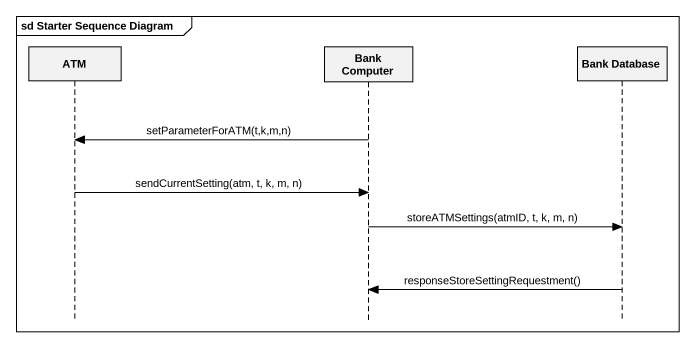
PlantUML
@startuml
mainframe sd Starter Sequence Diagram
hide footbox
participant ATM
participant "Bank Computer" as Bank_Computer
participant "Bank Database" as Bank_Database

Bank_Computer -> ATM : setParameterForATM(t,k,m,n)
ATM -> Bank_Computer : sendCurrentSetting(atm, t, k, m, n)
Bank_Computer -> Bank_Database : storeATMSettings(atmID, t, k, m, n)
Bank_Database -> Bank_Computer : responseStoreSettingRequestment()
@enduml
